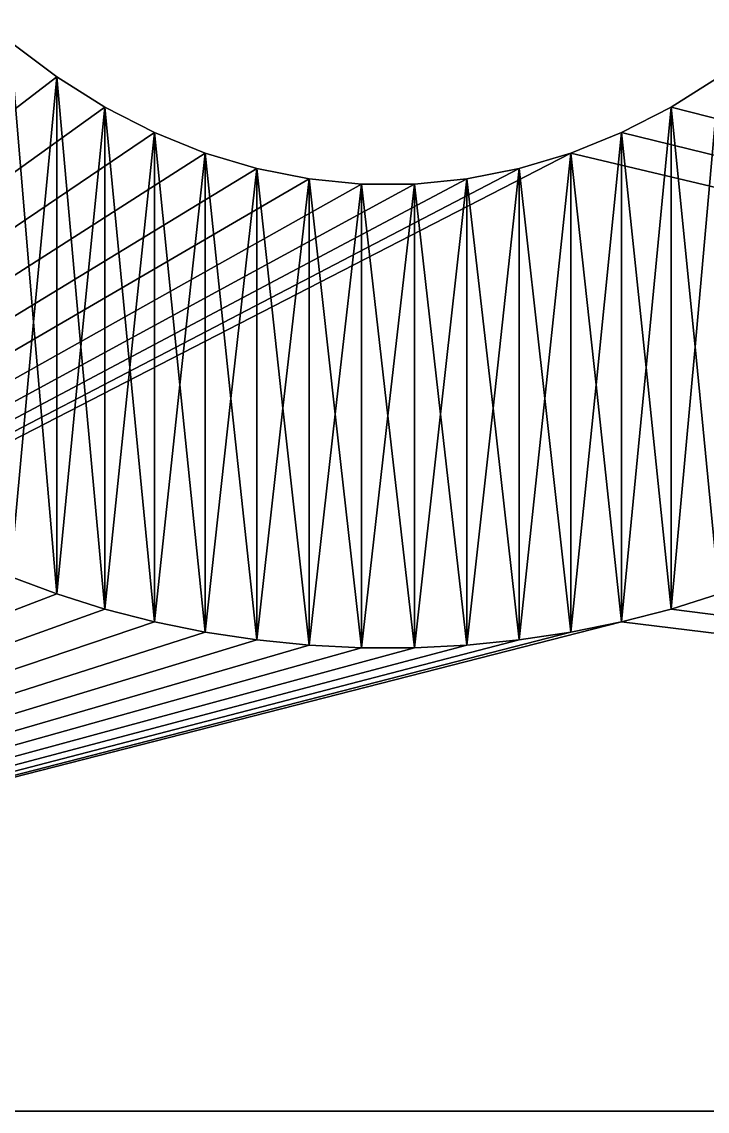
# Model space of a CAD drawing. Header units: metres. Extents: x 8.5 to 85.5, y 17.5 to 94.5.
# Drawn here: x 13.192 to 15.641, y 65.87 to 69.764 of the extents above; entities that cross this region are included whole.
import ezdxf

# ---------------------------------------------------------------- set-up
doc = ezdxf.new("R2010")
doc.units = ezdxf.units.M

msp = doc.modelspace()

# ---------------------------------------------------------------- meshes
at = {"layer": 'Layer0'}
mesh = msp.add_polyface(dxfattribs=at)
corners = [(10.7923, 73, -26.8701), (30.8197, 67.7557, -32.1144), (31.6791, 68.8558, -31.0143)]
mesh.append_faces([[corners[k] for k in face] for face in [(0, 1, 2)]])
mesh = msp.add_polyface(dxfattribs=at)
corners = [(32.6132, 69.8932, -29.9769), (10.7923, 73, -26.8701), (31.6791, 68.8558, -31.0143)]
mesh.append_faces([[corners[k] for k in face] for face in [(0, 1, 2)]])
mesh = msp.add_polyface(dxfattribs=at)
corners = [(10.7923, 73, -26.8701), (30.039, 66.5984, -33.2717), (30.8197, 67.7557, -32.1144)]
mesh.append_faces([[corners[k] for k in face] for face in [(0, 1, 2)]])
mesh = msp.add_polyface(dxfattribs=at)
corners = [(10.7923, 73, -26.8701), (15.85, 71.0884, -28.7816), (30.039, 66.5984, -33.2717), (15.6836, 71.151, -28.7191), (15.5114, 71.2052, -28.6649)]
mesh.append_faces([[corners[k] for k in face] for face in [(0, 1, 2), (3, 0, 4)]], dxfattribs={"vtx0": -1})
mesh.append_faces([[corners[k] for k in face] for face in [(1, 0, 3)]], dxfattribs={"vtx0": -1, "vtx1": -1})
mesh = msp.add_polyface(dxfattribs=at)
corners = [(36.4643, 73, -34), (29.6051, 65.8701, -34), (10.7923, 73, -34)]
mesh.append_faces([[corners[k] for k in face] for face in [(0, 1, 2)]])
mesh = msp.add_polyface(dxfattribs=at)
corners = [(29.6051, 65.8701, -34), (16.2668, 70.1127, -34), (10.7923, 73, -34)]
mesh.append_faces([[corners[k] for k in face] for face in [(0, 1, 2)]])
mesh = msp.add_polyface(dxfattribs=at)
corners = [(13.3164, 69.5681, -34), (8.5, 65.8701, -34), (13.15, 69.6932, -34)]
mesh.append_faces([[corners[k] for k in face] for face in [(0, 1, 2)]])
mesh = msp.add_polyface(dxfattribs=at)
corners = [(13.2332, 68.6905, -33.0599), (13.15, 69.6932, -34), (13.15, 67.7816, -32.0884)]
mesh.append_faces([[corners[k] for k in face] for face in [(0, 1, 2)]])
mesh = msp.add_polyface(dxfattribs=at)
corners = [(13.3164, 69.5681, -34), (13.15, 69.6932, -34), (13.2332, 68.6905, -33.0599)]
mesh.append_faces([[corners[k] for k in face] for face in [(0, 1, 2)]])
mesh = msp.add_polyface(dxfattribs=at)
corners = [(13.4886, 69.4597, -34), (8.5, 65.8701, -34), (13.3164, 69.5681, -34)]
mesh.append_faces([[corners[k] for k in face] for face in [(0, 1, 2)]])
mesh = msp.add_polyface(dxfattribs=at)
corners = [(13.3164, 69.5681, -34), (13.2332, 68.6905, -33.0599), (13.3164, 67.7191, -32.151)]
mesh.append_faces([[corners[k] for k in face] for face in [(0, 1, 2)]])
mesh = msp.add_polyface(dxfattribs=at)
corners = [(13.4025, 68.6029, -33.0891), (13.3164, 69.5681, -34), (13.3164, 67.7191, -32.151)]
mesh.append_faces([[corners[k] for k in face] for face in [(0, 1, 2)]])
mesh = msp.add_polyface(dxfattribs=at)
corners = [(13.4886, 69.4597, -34), (13.3164, 69.5681, -34), (13.4025, 68.6029, -33.0891)]
mesh.append_faces([[corners[k] for k in face] for face in [(0, 1, 2)]])
mesh = msp.add_polyface(dxfattribs=at)
corners = [(29.6051, 65.8701, -34), (15.5114, 69.4597, -34), (15.6836, 69.5681, -34)]
mesh.append_faces([[corners[k] for k in face] for face in [(0, 1, 2)]])
mesh = msp.add_polyface(dxfattribs=at)
corners = [(15.6836, 69.5681, -34), (15.5114, 69.4597, -34), (15.5975, 68.6029, -33.0891)]
mesh.append_faces([[corners[k] for k in face] for face in [(0, 1, 2)]])
mesh = msp.add_polyface(dxfattribs=at)
corners = [(15.6836, 69.5681, -34), (15.5975, 68.6029, -33.0891), (15.6836, 67.7191, -32.151)]
mesh.append_faces([[corners[k] for k in face] for face in [(0, 1, 2)]])
mesh = msp.add_polyface(dxfattribs=at)
corners = [(13.6657, 69.3685, -34), (8.5, 65.8701, -34), (13.4886, 69.4597, -34)]
mesh.append_faces([[corners[k] for k in face] for face in [(0, 1, 2)]])
mesh = msp.add_polyface(dxfattribs=at)
corners = [(13.4886, 69.4597, -34), (13.4025, 68.6029, -33.0891), (13.4886, 67.6649, -32.2052)]
mesh.append_faces([[corners[k] for k in face] for face in [(0, 1, 2)]])
mesh = msp.add_polyface(dxfattribs=at)
corners = [(13.5771, 68.5281, -33.114), (13.4886, 69.4597, -34), (13.4886, 67.6649, -32.2052)]
mesh.append_faces([[corners[k] for k in face] for face in [(0, 1, 2)]])
mesh = msp.add_polyface(dxfattribs=at)
corners = [(13.6657, 69.3685, -34), (13.4886, 69.4597, -34), (13.5771, 68.5281, -33.114)]
mesh.append_faces([[corners[k] for k in face] for face in [(0, 1, 2)]])
mesh = msp.add_polyface(dxfattribs=at)
corners = [(29.6051, 65.8701, -34), (15.3343, 69.3685, -34), (15.5114, 69.4597, -34)]
mesh.append_faces([[corners[k] for k in face] for face in [(0, 1, 2)]])
mesh = msp.add_polyface(dxfattribs=at)
corners = [(15.5114, 69.4597, -34), (15.3343, 69.3685, -34), (15.4229, 68.5281, -33.114)]
mesh.append_faces([[corners[k] for k in face] for face in [(0, 1, 2)]])
mesh = msp.add_polyface(dxfattribs=at)
corners = [(15.5114, 69.4597, -34), (15.4229, 68.5281, -33.114), (15.5114, 67.6649, -32.2052)]
mesh.append_faces([[corners[k] for k in face] for face in [(0, 1, 2)]])
mesh = msp.add_polyface(dxfattribs=at)
corners = [(15.5975, 68.6029, -33.0891), (15.5114, 69.4597, -34), (15.5114, 67.6649, -32.2052)]
mesh.append_faces([[corners[k] for k in face] for face in [(0, 1, 2)]])
mesh = msp.add_polyface(dxfattribs=at)
corners = [(15.1532, 69.295, -34), (29.6051, 65.8701, -34), (8.5, 65.8701, -34), (15.3343, 69.3685, -34)]
mesh.append_faces([[corners[k] for k in face] for face in [(0, 1, 2), (1, 0, 3)]], dxfattribs={"vtx0": -1})
mesh = msp.add_polyface(dxfattribs=at)
corners = [(13.8468, 69.295, -34), (8.5, 65.8701, -34), (13.6657, 69.3685, -34)]
mesh.append_faces([[corners[k] for k in face] for face in [(0, 1, 2)]])
mesh = msp.add_polyface(dxfattribs=at)
corners = [(13.6657, 69.3685, -34), (13.5771, 68.5281, -33.114), (13.6657, 67.6193, -32.2508)]
mesh.append_faces([[corners[k] for k in face] for face in [(0, 1, 2)]])
mesh = msp.add_polyface(dxfattribs=at)
corners = [(13.7562, 68.4663, -33.1346), (13.6657, 69.3685, -34), (13.6657, 67.6193, -32.2508)]
mesh.append_faces([[corners[k] for k in face] for face in [(0, 1, 2)]])
mesh = msp.add_polyface(dxfattribs=at)
corners = [(13.7562, 68.4663, -33.1346), (13.8468, 69.295, -34), (13.6657, 69.3685, -34)]
mesh.append_faces([[corners[k] for k in face] for face in [(0, 1, 2)]])
mesh = msp.add_polyface(dxfattribs=at)
corners = [(15.2438, 68.4663, -33.1346), (15.3343, 69.3685, -34), (15.1532, 69.295, -34)]
mesh.append_faces([[corners[k] for k in face] for face in [(0, 1, 2)]])
mesh = msp.add_polyface(dxfattribs=at)
corners = [(15.3343, 69.3685, -34), (15.2438, 68.4663, -33.1346), (15.3343, 67.6193, -32.2508)]
mesh.append_faces([[corners[k] for k in face] for face in [(0, 1, 2)]])
mesh = msp.add_polyface(dxfattribs=at)
corners = [(15.4229, 68.5281, -33.114), (15.3343, 69.3685, -34), (15.3343, 67.6193, -32.2508)]
mesh.append_faces([[corners[k] for k in face] for face in [(0, 1, 2)]])
mesh = msp.add_polyface(dxfattribs=at)
corners = [(15.1532, 69.295, -34), (8.5, 65.8701, -34), (14.9689, 69.2396, -34)]
mesh.append_faces([[corners[k] for k in face] for face in [(0, 1, 2)]])
mesh = msp.add_polyface(dxfattribs=at)
corners = [(14.0311, 69.2396, -34), (8.5, 65.8701, -34), (13.8468, 69.295, -34)]
mesh.append_faces([[corners[k] for k in face] for face in [(0, 1, 2)]])
mesh = msp.add_polyface(dxfattribs=at)
corners = [(13.8468, 67.5826, -32.2875), (13.8468, 69.295, -34), (13.7562, 68.4663, -33.1346)]
mesh.append_faces([[corners[k] for k in face] for face in [(0, 1, 2)]])
mesh = msp.add_polyface(dxfattribs=at)
corners = [(13.8468, 67.5826, -32.2875), (13.939, 68.418, -33.1507), (13.8468, 69.295, -34)]
mesh.append_faces([[corners[k] for k in face] for face in [(0, 1, 2)]])
mesh = msp.add_polyface(dxfattribs=at)
corners = [(14.0311, 69.2396, -34), (13.8468, 69.295, -34), (13.939, 68.418, -33.1507)]
mesh.append_faces([[corners[k] for k in face] for face in [(0, 1, 2)]])
mesh = msp.add_polyface(dxfattribs=at)
corners = [(15.1532, 69.295, -34), (14.9689, 69.2396, -34), (15.061, 68.418, -33.1507)]
mesh.append_faces([[corners[k] for k in face] for face in [(0, 1, 2)]])
mesh = msp.add_polyface(dxfattribs=at)
corners = [(15.1532, 67.5826, -32.2875), (15.1532, 69.295, -34), (15.061, 68.418, -33.1507)]
mesh.append_faces([[corners[k] for k in face] for face in [(0, 1, 2)]])
mesh = msp.add_polyface(dxfattribs=at)
corners = [(15.1532, 67.5826, -32.2875), (15.2438, 68.4663, -33.1346), (15.1532, 69.295, -34)]
mesh.append_faces([[corners[k] for k in face] for face in [(0, 1, 2)]])
mesh = msp.add_polyface(dxfattribs=at)
corners = [(14.9689, 69.2396, -34), (8.5, 65.8701, -34), (14.7822, 69.2025, -34)]
mesh.append_faces([[corners[k] for k in face] for face in [(0, 1, 2)]])
mesh = msp.add_polyface(dxfattribs=at)
corners = [(14.2178, 69.2025, -34), (8.5, 65.8701, -34), (14.0311, 69.2396, -34)]
mesh.append_faces([[corners[k] for k in face] for face in [(0, 1, 2)]])
mesh = msp.add_polyface(dxfattribs=at)
corners = [(14.0311, 69.2396, -34), (13.939, 68.418, -33.1507), (14.0311, 67.5548, -32.3152)]
mesh.append_faces([[corners[k] for k in face] for face in [(0, 1, 2)]])
mesh = msp.add_polyface(dxfattribs=at)
corners = [(14.1245, 68.3833, -33.1622), (14.0311, 69.2396, -34), (14.0311, 67.5548, -32.3152)]
mesh.append_faces([[corners[k] for k in face] for face in [(0, 1, 2)]])
mesh = msp.add_polyface(dxfattribs=at)
corners = [(14.1245, 68.3833, -33.1622), (14.2178, 69.2025, -34), (14.0311, 69.2396, -34)]
mesh.append_faces([[corners[k] for k in face] for face in [(0, 1, 2)]])
mesh = msp.add_polyface(dxfattribs=at)
corners = [(14.8755, 68.3833, -33.1622), (14.9689, 69.2396, -34), (14.7822, 69.2025, -34)]
mesh.append_faces([[corners[k] for k in face] for face in [(0, 1, 2)]])
mesh = msp.add_polyface(dxfattribs=at)
corners = [(14.9689, 69.2396, -34), (14.8755, 68.3833, -33.1622), (14.9689, 67.5548, -32.3152)]
mesh.append_faces([[corners[k] for k in face] for face in [(0, 1, 2)]])
mesh = msp.add_polyface(dxfattribs=at)
corners = [(15.061, 68.418, -33.1507), (14.9689, 69.2396, -34), (14.9689, 67.5548, -32.3152)]
mesh.append_faces([[corners[k] for k in face] for face in [(0, 1, 2)]])
mesh = msp.add_polyface(dxfattribs=at)
corners = [(14.7822, 69.2025, -34), (8.5, 65.8701, -34), (14.5942, 69.1839, -34)]
mesh.append_faces([[corners[k] for k in face] for face in [(0, 1, 2)]])
mesh = msp.add_polyface(dxfattribs=at)
corners = [(14.4058, 69.1839, -34), (8.5, 65.8701, -34), (14.2178, 69.2025, -34)]
mesh.append_faces([[corners[k] for k in face] for face in [(0, 1, 2)]])
mesh = msp.add_polyface(dxfattribs=at)
corners = [(14.5942, 69.1839, -34), (8.5, 65.8701, -34), (14.4058, 69.1839, -34)]
mesh.append_faces([[corners[k] for k in face] for face in [(0, 1, 2)]])
mesh = msp.add_polyface(dxfattribs=at)
corners = [(14.2178, 69.2025, -34), (14.1245, 68.3833, -33.1622), (14.2178, 67.5363, -32.3338)]
mesh.append_faces([[corners[k] for k in face] for face in [(0, 1, 2)]])
mesh = msp.add_polyface(dxfattribs=at)
corners = [(14.3118, 68.3624, -33.1692), (14.4058, 69.1839, -34), (14.2178, 69.2025, -34)]
mesh.append_faces([[corners[k] for k in face] for face in [(0, 1, 2)]])
mesh = msp.add_polyface(dxfattribs=at)
corners = [(14.3118, 68.3624, -33.1692), (14.2178, 69.2025, -34), (14.2178, 67.5363, -32.3338)]
mesh.append_faces([[corners[k] for k in face] for face in [(0, 1, 2)]])
mesh = msp.add_polyface(dxfattribs=at)
corners = [(14.4058, 67.527, -32.3431), (14.4058, 69.1839, -34), (14.3118, 68.3624, -33.1692)]
mesh.append_faces([[corners[k] for k in face] for face in [(0, 1, 2)]])
mesh = msp.add_polyface(dxfattribs=at)
corners = [(14.5, 68.3555, -33.1715), (14.5942, 69.1839, -34), (14.4058, 69.1839, -34)]
mesh.append_faces([[corners[k] for k in face] for face in [(0, 1, 2)]])
mesh = msp.add_polyface(dxfattribs=at)
corners = [(14.4058, 67.527, -32.3431), (14.5, 68.3555, -33.1715), (14.4058, 69.1839, -34)]
mesh.append_faces([[corners[k] for k in face] for face in [(0, 1, 2)]])
mesh = msp.add_polyface(dxfattribs=at)
corners = [(14.5942, 67.527, -32.3431), (14.5942, 69.1839, -34), (14.5, 68.3555, -33.1715)]
mesh.append_faces([[corners[k] for k in face] for face in [(0, 1, 2)]])
mesh = msp.add_polyface(dxfattribs=at)
corners = [(14.6882, 68.3624, -33.1692), (14.7822, 69.2025, -34), (14.5942, 69.1839, -34)]
mesh.append_faces([[corners[k] for k in face] for face in [(0, 1, 2)]])
mesh = msp.add_polyface(dxfattribs=at)
corners = [(14.5942, 67.527, -32.3431), (14.6882, 68.3624, -33.1692), (14.5942, 69.1839, -34)]
mesh.append_faces([[corners[k] for k in face] for face in [(0, 1, 2)]])
mesh = msp.add_polyface(dxfattribs=at)
corners = [(14.7822, 69.2025, -34), (14.6882, 68.3624, -33.1692), (14.7822, 67.5363, -32.3338)]
mesh.append_faces([[corners[k] for k in face] for face in [(0, 1, 2)]])
mesh = msp.add_polyface(dxfattribs=at)
corners = [(14.8755, 68.3833, -33.1622), (14.7822, 69.2025, -34), (14.7822, 67.5363, -32.3338)]
mesh.append_faces([[corners[k] for k in face] for face in [(0, 1, 2)]])
mesh = msp.add_polyface(dxfattribs=at)
corners = [(13.15, 67.7816, -32.0884), (13.3164, 67.7191, -32.151), (13.2332, 68.6905, -33.0599)]
mesh.append_faces([[corners[k] for k in face] for face in [(0, 1, 2)]])
mesh = msp.add_polyface(dxfattribs=at)
corners = [(13.4886, 67.6649, -32.2052), (13.4025, 68.6029, -33.0891), (13.3164, 67.7191, -32.151)]
mesh.append_faces([[corners[k] for k in face] for face in [(0, 1, 2)]])
mesh = msp.add_polyface(dxfattribs=at)
corners = [(15.6836, 67.7191, -32.151), (15.5975, 68.6029, -33.0891), (15.5114, 67.6649, -32.2052)]
mesh.append_faces([[corners[k] for k in face] for face in [(0, 1, 2)]])
mesh = msp.add_polyface(dxfattribs=at)
corners = [(13.6657, 67.6193, -32.2508), (13.5771, 68.5281, -33.114), (13.4886, 67.6649, -32.2052)]
mesh.append_faces([[corners[k] for k in face] for face in [(0, 1, 2)]])
mesh = msp.add_polyface(dxfattribs=at)
corners = [(15.5114, 67.6649, -32.2052), (15.4229, 68.5281, -33.114), (15.3343, 67.6193, -32.2508)]
mesh.append_faces([[corners[k] for k in face] for face in [(0, 1, 2)]])
mesh = msp.add_polyface(dxfattribs=at)
corners = [(13.8468, 67.5826, -32.2875), (13.7562, 68.4663, -33.1346), (13.6657, 67.6193, -32.2508)]
mesh.append_faces([[corners[k] for k in face] for face in [(0, 1, 2)]])
mesh = msp.add_polyface(dxfattribs=at)
corners = [(15.3343, 67.6193, -32.2508), (15.2438, 68.4663, -33.1346), (15.1532, 67.5826, -32.2875)]
mesh.append_faces([[corners[k] for k in face] for face in [(0, 1, 2)]])
mesh = msp.add_polyface(dxfattribs=at)
corners = [(13.8468, 67.5826, -32.2875), (14.0311, 67.5548, -32.3152), (13.939, 68.418, -33.1507)]
mesh.append_faces([[corners[k] for k in face] for face in [(0, 1, 2)]])
mesh = msp.add_polyface(dxfattribs=at)
corners = [(15.1532, 67.5826, -32.2875), (15.061, 68.418, -33.1507), (14.9689, 67.5548, -32.3152)]
mesh.append_faces([[corners[k] for k in face] for face in [(0, 1, 2)]])
mesh = msp.add_polyface(dxfattribs=at)
corners = [(14.2178, 67.5363, -32.3338), (14.1245, 68.3833, -33.1622), (14.0311, 67.5548, -32.3152)]
mesh.append_faces([[corners[k] for k in face] for face in [(0, 1, 2)]])
mesh = msp.add_polyface(dxfattribs=at)
corners = [(14.2178, 67.5363, -32.3338), (14.4058, 67.527, -32.3431), (14.3118, 68.3624, -33.1692)]
mesh.append_faces([[corners[k] for k in face] for face in [(0, 1, 2)]])
mesh = msp.add_polyface(dxfattribs=at)
corners = [(14.5942, 67.527, -32.3431), (14.5, 68.3555, -33.1715), (14.4058, 67.527, -32.3431)]
mesh.append_faces([[corners[k] for k in face] for face in [(0, 1, 2)]])
mesh = msp.add_polyface(dxfattribs=at)
corners = [(14.7822, 67.5363, -32.3338), (14.6882, 68.3624, -33.1692), (14.5942, 67.527, -32.3431)]
mesh.append_faces([[corners[k] for k in face] for face in [(0, 1, 2)]])
mesh = msp.add_polyface(dxfattribs=at)
corners = [(14.9689, 67.5548, -32.3152), (14.8755, 68.3833, -33.1622), (14.7822, 67.5363, -32.3338)]
mesh.append_faces([[corners[k] for k in face] for face in [(0, 1, 2)]])
mesh = msp.add_polyface(dxfattribs=at)
corners = [(13.3164, 67.7191, -32.151), (13.15, 67.7816, -32.0884), (8.5, 65.8701, -34)]
mesh.append_faces([[corners[k] for k in face] for face in [(0, 1, 2)]])
mesh = msp.add_polyface(dxfattribs=at)
corners = [(13.4886, 67.6649, -32.2052), (13.3164, 67.7191, -32.151), (8.5, 65.8701, -34)]
mesh.append_faces([[corners[k] for k in face] for face in [(0, 1, 2)]])
mesh = msp.add_polyface(dxfattribs=at)
corners = [(29.6051, 65.8701, -34), (15.6836, 67.7191, -32.151), (15.5114, 67.6649, -32.2052)]
mesh.append_faces([[corners[k] for k in face] for face in [(0, 1, 2)]])
mesh = msp.add_polyface(dxfattribs=at)
corners = [(13.4886, 67.6649, -32.2052), (8.5, 65.8701, -34), (13.6657, 67.6193, -32.2508)]
mesh.append_faces([[corners[k] for k in face] for face in [(0, 1, 2)]])
mesh = msp.add_polyface(dxfattribs=at)
corners = [(15.5114, 67.6649, -32.2052), (15.3343, 67.6193, -32.2508), (29.6051, 65.8701, -34)]
mesh.append_faces([[corners[k] for k in face] for face in [(0, 1, 2)]])
mesh = msp.add_polyface(dxfattribs=at)
corners = [(13.6657, 67.6193, -32.2508), (8.5, 65.8701, -34), (13.8468, 67.5826, -32.2875)]
mesh.append_faces([[corners[k] for k in face] for face in [(0, 1, 2)]])
mesh = msp.add_polyface(dxfattribs=at)
corners = [(15.3343, 67.6193, -32.2508), (8.5, 65.8701, -34), (29.6051, 65.8701, -34), (15.1532, 67.5826, -32.2875)]
mesh.append_faces([[corners[k] for k in face] for face in [(0, 1, 2), (1, 0, 3)]], dxfattribs={"vtx0": -1})
mesh = msp.add_polyface(dxfattribs=at)
corners = [(14.0311, 67.5548, -32.3152), (13.8468, 67.5826, -32.2875), (8.5, 65.8701, -34)]
mesh.append_faces([[corners[k] for k in face] for face in [(0, 1, 2)]])
mesh = msp.add_polyface(dxfattribs=at)
corners = [(15.1532, 67.5826, -32.2875), (14.9689, 67.5548, -32.3152), (8.5, 65.8701, -34)]
mesh.append_faces([[corners[k] for k in face] for face in [(0, 1, 2)]])
mesh = msp.add_polyface(dxfattribs=at)
corners = [(14.0311, 67.5548, -32.3152), (8.5, 65.8701, -34), (14.2178, 67.5363, -32.3338)]
mesh.append_faces([[corners[k] for k in face] for face in [(0, 1, 2)]])
mesh = msp.add_polyface(dxfattribs=at)
corners = [(14.9689, 67.5548, -32.3152), (14.7822, 67.5363, -32.3338), (8.5, 65.8701, -34)]
mesh.append_faces([[corners[k] for k in face] for face in [(0, 1, 2)]])
mesh = msp.add_polyface(dxfattribs=at)
corners = [(14.2178, 67.5363, -32.3338), (8.5, 65.8701, -34), (14.4058, 67.527, -32.3431)]
mesh.append_faces([[corners[k] for k in face] for face in [(0, 1, 2)]])
mesh = msp.add_polyface(dxfattribs=at)
corners = [(14.7822, 67.5363, -32.3338), (14.5942, 67.527, -32.3431), (8.5, 65.8701, -34)]
mesh.append_faces([[corners[k] for k in face] for face in [(0, 1, 2)]])
mesh = msp.add_polyface(dxfattribs=at)
corners = [(14.5942, 67.527, -32.3431), (14.4058, 67.527, -32.3431), (8.5, 65.8701, -34)]
mesh.append_faces([[corners[k] for k in face] for face in [(0, 1, 2)]])

doc.saveas('drawing.dxf')
